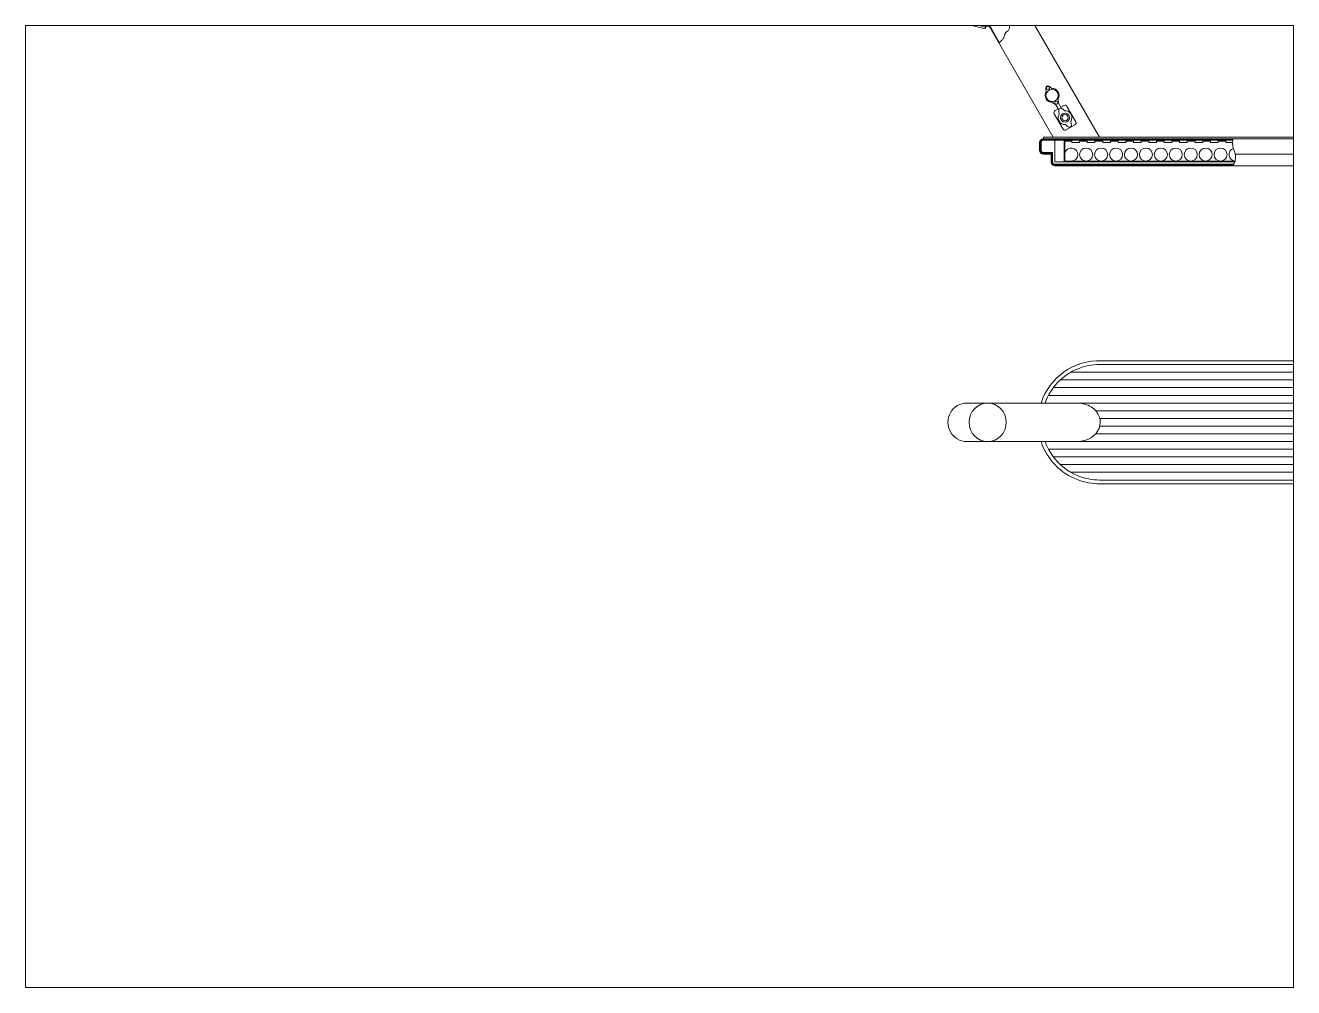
# Paper-space layout 'Presentación2' of a CAD drawing. Header units: millimetres. Extents: x 26 to 231, y 20 to 176.
# The model-space entities are those that its viewports show. They can reach past a viewport. Long polylines and large blocks are cut down to what shows.
import ezdxf

# ---------------------------------------------------------------- set-up
doc = ezdxf.new("R2010")
doc.units = ezdxf.units.MM
doc.layers.add('01_Contornos', color=7, linetype='Continuous', lineweight=20)
doc.layers.add('04_Cotas', color=3, linetype='Continuous', lineweight=18)

msp = doc.modelspace()

# ---------------------------------------------------------------- hatches: boundary and pattern name
at = {"layer": '01_Contornos'}
h = msp.add_hatch(dxfattribs=at)
h.set_pattern_fill('ANSI31', color=256, scale=0.4, angle=290)
h.set_pattern_definition([(335, (618.6292, 209.0503), (0.5367252, 1.1510109), [])])
h.paths.add_polyline_path([(962.6, 1383.6), (965.1, 1392.9, 0.054182), (963.9, 1396.3), (960.6, 1384.1, 0.198912), (961.8, 1375), (974.8, 1352.5), (974.8, 1356.5), (963.6, 1376, -0.198912)])
edge = h.paths.add_edge_path()
edge.add_arc((894.3, 1316.9), 2.75, 227.0472, 241.4719)
edge.add_arc((893.3, 1315.2), 0.789, 241.4719, 268.5598)
edge.add_arc((893.5, 1322.3), 7.94, 268.5598, 270.524)
edge.add_arc((894.1, 1254.4), 60, 89.8094, 90.524, ccw=False)
edge.add_line((894.3, 1314.4), (920.5, 1412.2))
edge.add_arc((921.1, 1395.2), 17, 91.983, 99.1901)
edge.add_line((918.4, 1412), (892.4, 1314.9))
edge = h.paths.add_edge_path()
edge.add_arc((955.6, 1357.5), 57.5, 253.5525, 255.0025)
edge.add_arc((943.5, 1300.8), 3, 30, 158.3386, ccw=False)
edge.add_line((946.1, 1302.3), (957.8, 1282.1))
edge.add_arc((948.2, 1299), 19.5, 299.559, 302.498)
edge.add_line((958.6, 1282.6), (947, 1302.8))
edge.add_arc((943.5, 1300.8), 4, 30, 159.7448)
edge.add_line((939.7, 1302.2), (939.3, 1302.3))
h = msp.add_hatch(dxfattribs=at)
h.set_pattern_fill('ANSI31', color=256, scale=0.4)
h.set_pattern_definition([(45, (-56.8746, -320.0918), (-0.8980256, 0.8980256), [])])
h.paths.add_polyline_path([(1015.8, 1155.3), (1030.8, 1155.3), (1042.8, 1155.3), (1261.9, 1155.3, -0.011398), (1262.2, 1157.3), (1015.8, 1157.3, 0.414214), (1010.8, 1152.3), (1010.8, 1142.3, 0.414214), (1015.8, 1137.3), (1025.8, 1137.3), (1027.8, 1137.3), (1027.8, 1139.3), (1015.8, 1139.3, -0.414214), (1012.8, 1142.3), (1012.8, 1152.3, -0.414214)])
h = msp.add_hatch(dxfattribs=at)
h.set_pattern_fill('ANSI31', color=256, scale=0.4, angle=90)
h.set_pattern_definition([(135, (-56.8746, -320.0918), (-0.8980256, -0.8980256), [])])
h.paths.add_polyline_path([(1030.8, 1122.3), (1261.6, 1122.3, 0.031889), (1263.2, 1124.3), (1030.8, 1124.3, -0.414214), (1027.8, 1127.3), (1027.8, 1137.3), (1025.8, 1137.3), (1025.8, 1127.3, 0.414214)])

# ---------------------------------------------------------------- linework, layer by layer
for p, q in [((1088.7, 1159.3), (963.6, 1376)), ((901.4, 1321.2), (935.9, 1311.7)), ((902.6, 1318.7), (933.5, 1310.2)), ((891.9, 1313), (940.2, 1300)), ((891.9, 1313), (940.2, 1300)), ((935, 1307.8), (933.6, 1310.4)), ((933.9, 1308.5), (933.6, 1309.1)), ((935.8, 1307.8), (933.9, 1311)), ((934.8, 1307.9), (934.3, 1308)), ((934.3, 1305.8), (934.9, 1307.8)), ((936.4, 1308), (934.4, 1311.5)), ((934.8, 1303.8), (935.3, 1305.6)), ((936.9, 1308.4), (935, 1311.7)), ((937.3, 1309), (935.7, 1311.7)), ((937.4, 1310.1), (936.7, 1311.3)), ((936.7, 1305.3), (937.8, 1309.1)), ((938.7, 1304.7), (936.7, 1305.3)), ((938.7, 1304.7), (941, 1313.2)), ((939.3, 1302.3), (939.7, 1302.2)), ((1028.7, 1159.3), (946.1, 1302.3)), ((958.6, 1282.6), (947, 1302.8)), ((940.2, 1300), (940.6, 1301.6)), ((940.2, 1300), (940.6, 1301.6)), ((1035.4, 1203.6), (1039.3, 1196.8)), ((1030, 1189.9), (1041.5, 1170)), ((1035, 1196.3), (1031.1, 1194)), ((1035.8, 1194.8), (1031.9, 1201.6)), ((1042.4, 1200.5), (1038.5, 1198.3)), ((1058, 1179.5), (1046.5, 1199.4)), ((1045.6, 1168.9), (1056.9, 1175.4)), ((1015.8, 1159.3), (1649.8, 1159.3)), ((1015.8, 1157.3), (1015.8, 1159.3)), ((1649.8, 1157.3), (1015.8, 1157.3)), ((1015.8, 1155.3), (1030.8, 1155.3)), ((1042.8, 1155.3), (1030.8, 1155.3)), ((1030.8, 1155.3), (1030.8, 1127.3)), ((1042.8, 1127.3), (1042.8, 1155.3)), ((1042.8, 1155.3), (1261.9, 1155.3)), ((1043.8, 1155.3), (1043.8, 1128.3)), ((1043.8, 1154.3), (1052.9, 1154.3)), ((1052.9, 1152.3), (1052.9, 1155.3)), ((1062.9, 1152.3), (1062.9, 1155.3)), ((1062.9, 1154.3), (1072.9, 1154.3)), ((1072.9, 1152.3), (1072.9, 1155.3)), ((1082.9, 1152.3), (1082.9, 1155.3)), ((1082.9, 1154.3), (1092.9, 1154.3)), ((1092.9, 1155.3), (1092.9, 1152.3)), ((1102.9, 1155.3), (1102.9, 1152.3)), ((1102.9, 1154.3), (1112.9, 1154.3)), ((1112.9, 1152.3), (1112.9, 1155.3)), ((1122.9, 1155.3), (1122.9, 1152.3)), ((1122.9, 1154.3), (1132.9, 1154.3)), ((1132.9, 1155.3), (1132.9, 1152.3)), ((1142.9, 1152.3), (1142.9, 1155.3)), ((1142.9, 1154.3), (1152.9, 1154.3)), ((1152.9, 1155.3), (1152.9, 1152.3)), ((1162.9, 1152.3), (1162.9, 1155.3)), ((1162.9, 1154.3), (1172.9, 1154.3)), ((1172.9, 1155.3), (1172.9, 1152.3)), ((1182.9, 1152.3), (1182.9, 1155.3)), ((1182.9, 1154.3), (1192.9, 1154.3)), ((1192.9, 1152.3), (1192.9, 1155.3)), ((1202.9, 1155.3), (1202.9, 1152.3)), ((1202.9, 1154.3), (1212.9, 1154.3)), ((1212.9, 1152.3), (1212.9, 1155.3)), ((1222.9, 1152.3), (1222.9, 1155.3)), ((1222.9, 1154.3), (1232.9, 1154.3)), ((1232.9, 1155.3), (1232.9, 1152.3)), ((1242.9, 1152.3), (1242.9, 1155.3)), ((1242.9, 1154.3), (1252.9, 1154.3)), ((1252.9, 1152.3), (1252.9, 1155.3)), ((1010.8, 1142.3), (1010.8, 1152.3)), ((1012.8, 1142.3), (1012.8, 1152.3)), ((1027.8, 1139.3), (1015.8, 1139.3)), ((1025.8, 1137.3), (1015.8, 1137.3)), ((1025.8, 1137.3), (1025.8, 1127.3)), ((1025.8, 1137.3), (1027.8, 1137.3)), ((1027.8, 1139.3), (1027.8, 1127.3)), ((1062.9, 1152.3), (1052.9, 1152.3)), ((1082.9, 1152.3), (1072.9, 1152.3)), ((1102.9, 1152.3), (1092.9, 1152.3)), ((1122.9, 1152.3), (1112.9, 1152.3)), ((1142.9, 1152.3), (1132.9, 1152.3)), ((1162.9, 1152.3), (1152.9, 1152.3)), ((1182.9, 1152.3), (1172.9, 1152.3)), ((1182.9, 1152.3), (1182.9, 1152.3)), ((1202.9, 1152.3), (1192.9, 1152.3)), ((1192.9, 1152.3), (1192.9, 1152.3)), ((1222.9, 1152.3), (1212.9, 1152.3)), ((1242.9, 1152.3), (1232.9, 1152.3)), ((1261.7, 1152.3), (1252.9, 1152.3)), ((1649.8, 1137.3), (1265.1, 1137.3)), ((1030.8, 1127.3), (1264.8, 1127.3)), ((1030.8, 1124.3), (1263.2, 1124.3)), ((1030.8, 1122.3), (1507.4, 1122.3)), ((1265, 1128.3), (1043.8, 1128.3)), ((1642.9, 863.9), (1088.9, 863.9)), ((1642.9, 868.9), (1091.4, 868.9)), ((1037.8, 843.9), (1060.9, 843.9)), ((1051.4, 853.9), (1647.9, 853.9)), ((1060.9, 843.9), (1642.9, 843.9)), ((1028.8, 833.9), (1060.9, 833.9)), ((1060.9, 833.9), (1508.7, 833.9)), ((916, 813.9), (1060.9, 813.9)), ((1022.4, 823.9), (1038.9, 823.9)), ((1038.9, 823.9), (1507.9, 823.9)), ((1060.9, 813.9), (1507.9, 813.9)), ((1083.8, 803.9), (1507.9, 803.9)), ((1089.2, 793.9), (1507.9, 793.9)), ((1089.2, 783.9), (1507.9, 783.9)), ((916, 763.9), (1059.8, 763.9)), ((1059.8, 763.9), (1507.9, 763.9)), ((1083.8, 773.9), (1507.9, 773.9)), ((1022.4, 753.9), (1060.9, 753.9)), ((1028.8, 743.9), (1060.9, 743.9)), ((1060.9, 753.9), (1507.9, 753.9)), ((1060.9, 743.9), (1508.7, 743.9)), ((1037.8, 733.9), (1060.9, 733.9)), ((1060.9, 733.9), (1575.3, 733.9)), ((1051.4, 723.9), (1647.9, 723.9)), ((1088.7, 713.9), (1642.9, 713.9)), ((1088.9, 708.9), (1642.9, 708.9))]:
    msp.add_line(p, q, dxfattribs=at)
at = {"layer": '01_Contornos', "ltscale": 0.2}
for p, q in [((903.9, 1320.5), (933.3, 1312.4)), ((932.5, 1310.5), (931.1, 1305.6)), ((931.2, 1305.7), (934.8, 1307.8)), ((931.6, 1307), (933.9, 1308.4)), ((931.9, 1308.4), (933.4, 1309.3)), ((932.1, 1305.1), (934.5, 1306.4)), ((932.3, 1309.8), (933.2, 1310.3)), ((933.2, 1304.5), (935.1, 1305.6)), ((935.3, 1305.6), (934.3, 1305.8)), ((934.4, 1304), (935, 1304.4)), ((934.7, 1312.5), (937.9, 1314.3)), ((935.6, 1311.9), (939.2, 1313.9)), ((936.4, 1311.6), (936.2, 1311.6)), ((936.8, 1311.4), (940.6, 1313.5)), ((936.8, 1305.7), (939.3, 1307.1)), ((937.2, 1307), (939.7, 1308.4)), ((937.6, 1310.7), (940.8, 1312.5)), ((937.6, 1308.4), (940, 1309.8)), ((937.7, 1305), (938.9, 1305.7)), ((937.9, 1309.7), (940.4, 1311.1))]:
    msp.add_line(p, q, dxfattribs=at)
at = {"layer": '01_Contornos'}
for points in [[(957.8, 1282.1, 0.067476), (961.9, 1285.3, 0.087487), (964.3, 1288.6, 0.057925), (965.4, 1291.9, -0.077504), (966.3, 1294.4, -0.135038), (968.6, 1296.7, 0.132362), (971, 1299.1, 0.165893), (971.8, 1303.2, -0.115988), (972.4, 1309, -0.155712), (976.8, 1314.9, 0.232874), (979.1, 1319.3, 0.03565), (978.9, 1324.1, 0.02042), (977.7, 1332.3, 0.026926), (975.3, 1341.6, -0.075159), (974.8, 1345.1), (974.8, 1351), (974.8, 1356.5)], [(892.4, 1314.9, 0.063023), (892.9, 1314.5, 0.118747), (893.3, 1314.4, 0.008571), (893.6, 1314.4, -0.003118), (894.3, 1314.4, -0.013283), (906.1, 1314, -0.028751), (911.6, 1313.4, -0.157709), (914.5, 1311.9, 0.121995), (918.1, 1309.6, 0.106595), (922.4, 1309.2, -0.134545), (925.8, 1308.7, -0.039864), (927.8, 1307.6, 0.022486), (931.3, 1305.5, 0.032573), (935.3, 1303.7, 0.024796), (940.7, 1301.9)], [(1261.6, 1122.3, 0.05685), (1264.2, 1126, 0.094779), (1265.1, 1128.6, 0.03145), (1265.4, 1133.5, 0.042078), (1265.1, 1137.3, 0.050423), (1263.9, 1141.5, -0.037247), (1262.2, 1147.2, -0.05526), (1261.7, 1151.1, -0.034996), (1262.2, 1157.3)]]:
    msp.add_lwpolyline(points, format="xyb", dxfattribs=at)
for centre, radius in [((935.5, 1309.8), 1.99), ((1027.2, 1213.7), 8), ((1021.7, 1223.2), 2), ((1032.7, 1204.2), 2), ((1044, 1184.7), 6), ((1044, 1184.7), 4), ((1071.5, 1136.8), 8.5), ((1090.9, 1136.8), 8.5), ((1110.3, 1136.8), 8.5), ((1129.7, 1136.8), 8.5), ((1149.1, 1136.8), 8.5), ((1168.5, 1136.8), 8.5), ((1187.9, 1136.8), 8.5), ((1207.3, 1136.8), 8.5), ((1226.7, 1136.8), 8.5), ((1246.1, 1136.8), 8.5)]:
    msp.add_circle(centre, radius, dxfattribs=at)
for centre, radius, start, end in [((935.4, 1309.7), 2, 164.5936, 254.5936), ((935.3, 1309.8), 2, 254.5849, 262.9085), ((935.3, 1309.8), 2, 66.2613, 74.5849), ((943.5, 1300.8), 4, 30, 159.7448), ((943.5, 1300.8), 3, 30, 165), ((943.5, 1300.8), 3, 30, 165), ((1027.2, 1213.7), 9, 327.1032, 92.8968), ((1027.2, 1213.7), 9, 147.1032, 272.8968), ((1032.6, 1191.4), 3, 120, 210), ((1044, 1184.7), 9, 147.1032, 272.8968), ((1043.9, 1197.9), 3, 30, 120), ((1044, 1184.7), 9, 327.1032, 92.8968), ((1055.4, 1178), 3, 300, 30), ((1015.8, 1152.3), 5, 90, 180), ((1015.8, 1152.3), 3, 90, 180), ((1044.1, 1171.5), 3, 210, 300), ((1052.1, 1145.8), 8.5, 85.0504, 90), ((1015.8, 1142.3), 5, 180, 270), ((1015.8, 1142.3), 3, 180, 270), ((1052.1, 1136.8), 8.5, 270, 167.5463), ((1265.5, 1136.8), 8.5, 109.0136, 266.4569), ((1030.8, 1127.3), 5, 180, 270), ((1030.8, 1127.3), 3, 180, 270), ((1088.9, 788.9), 80.1, 88.2278, 161.7828), ((1089, 788.9), 75.1, 111.9692, 160.5163), ((1088.9, 788.9), 80, 110.3641, 110.4796), ((1088.9, 788.9), 75, 90, 111.913), ((1088.8, 788.9), 75, 89.9352, 111.8432), ((1088.9, 788.9), 80, 198.21, 249.5204), ((1088.9, 788.9), 75, 199.4712, 248.087), ((1088.9, 788.9), 75, 248.087, 270), ((1088.9, 788.9), 80, 249.5204, 270)]:
    msp.add_arc(centre, radius, start, end, dxfattribs=at)
at = {"layer": '01_Contornos', "ltscale": 0.2}
for centre, radius, start, end in [((937, 1314.5), 3, 164.5936, 254.5936), ((935.9, 1309.7), 2, 344.5936, 74.5936)]:
    msp.add_arc(centre, radius, start, end, dxfattribs=at)
at = {"layer": '01_Contornos'}
for centre, major_axis, ratio, start_param, end_param in [((1027.2, 1213.7), (-7, 12.1), 0.357143, 5.321652, 7.244718), ((1027.2, 1213.7), (-7, 12.1), 0.357143, 8.463245, 9.013261), ((1027.2, 1213.7), (-7, 12.1), 0.357143, 9.836295, 10.386311), ((1044, 1184.7), (-7, 12.1), 0.357143, 5.321652, 7.244718), ((1044, 1184.7), (-7, 12.1), 0.357143, 8.463245, 10.386311), ((916, 788.9), (0, 25), 0.965926, 6.283185, 9.424778), ((943.4, 788.9), (-29, 0), 0.86273, 4.712389, 4.712399), ((1059.8, 788.9), (30, 0), 0.833333, 4.712389, 7.210481), ((1059.8, 788.9), (30, 0), 0.833333, 7.210481, 7.819636)]:
    msp.add_ellipse(centre, major_axis=major_axis, ratio=ratio, start_param=start_param, end_param=end_param, dxfattribs=at)
msp.add_ellipse((943.4, 788.9), major_axis=(0, 25), ratio=0.965842, dxfattribs=at)

psp = doc.layouts.new('Presentación2')

# ---------------------------------------------------------------- viewports
at = {"layer": '04_Cotas'}
psp.add_viewport(center=(128.5, 97.5), size=(205.6, 156), view_center_point=(517.04, 679.47), view_height=1250.4231, dxfattribs=at)

doc.saveas('drawing.dxf')
